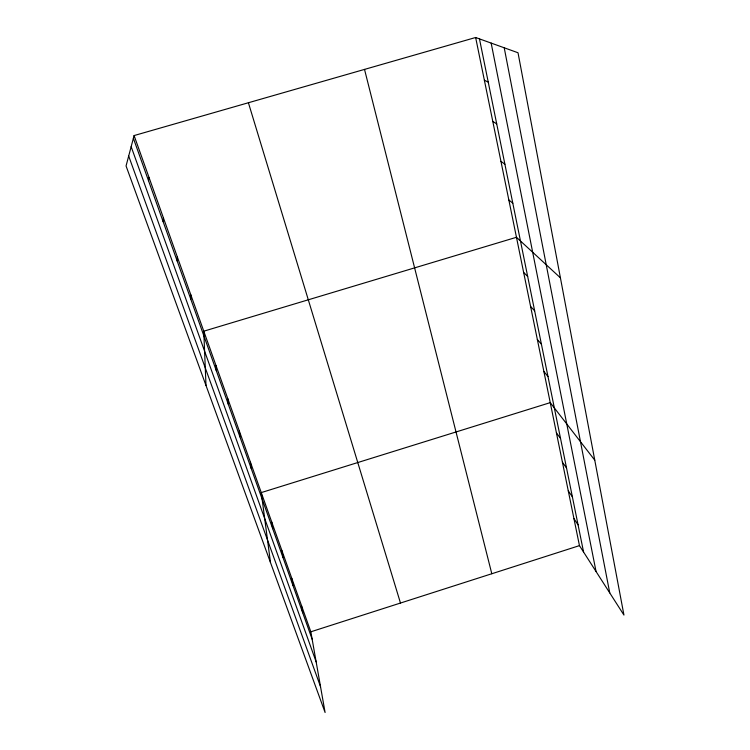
<?xml version="1.0" encoding="UTF-8"?>
<svg xmlns="http://www.w3.org/2000/svg" width="750" height="750" viewBox="0 0 750 750"><rect width="100%" height="100%" fill="white"/><g stroke="black" fill="none" stroke-linecap="round" stroke-linejoin="round"><path stroke-width="1.12" d="M177.188 261.075L177.319 256.922M163.097 221.578L163.416 217.866M148.5 180.675L149.016 177.441M134.1 135.562L126.056 165.956L325.097 712.5L310.837 631.8L134.1 135.562L475.641 37.5L518.016 52.753L623.944 615.066L579.459 545.625L475.641 37.5M310.837 631.8L579.459 545.625M484.369 80.213L488.241 82.116M492.797 121.472L496.706 123.881M500.953 161.363L504.9 164.231M508.837 199.95L512.812 203.241M560.419 277.838L516.459 237.291L203.775 331.191L205.997 385.463M523.631 272.4L527.663 276.459M530.588 306.441L534.637 310.837M537.337 339.459L541.406 344.184M543.891 371.512L547.969 376.528M594.769 460.181L550.247 402.638L261.262 492.591L270.497 562.566M556.425 432.872L560.531 438.422M562.425 462.253L566.541 468.047M568.266 490.819L572.381 496.838M573.938 518.597L578.062 524.831M128.681 156.037L320.541 686.709M131.156 146.662L316.153 661.856M133.378 138.291L312.159 639.263M248.4 102.741L400.481 603.047M364.519 69.403L491.803 573.75M479.466 38.878L583.584 552.056M491.156 43.078L596.053 571.519M504.216 47.784L609.75 592.894M301.472 605.513L302.709 612.797M291.844 578.475L292.997 585.572M281.944 550.669L282.994 557.559M271.753 522.056L272.709 528.713M250.453 462.244L251.184 468.412M239.316 430.978L239.925 436.866M227.831 398.747L228.319 404.334M215.991 365.494L216.337 370.772M190.772 294.675L190.809 299.231"/></g></svg>
